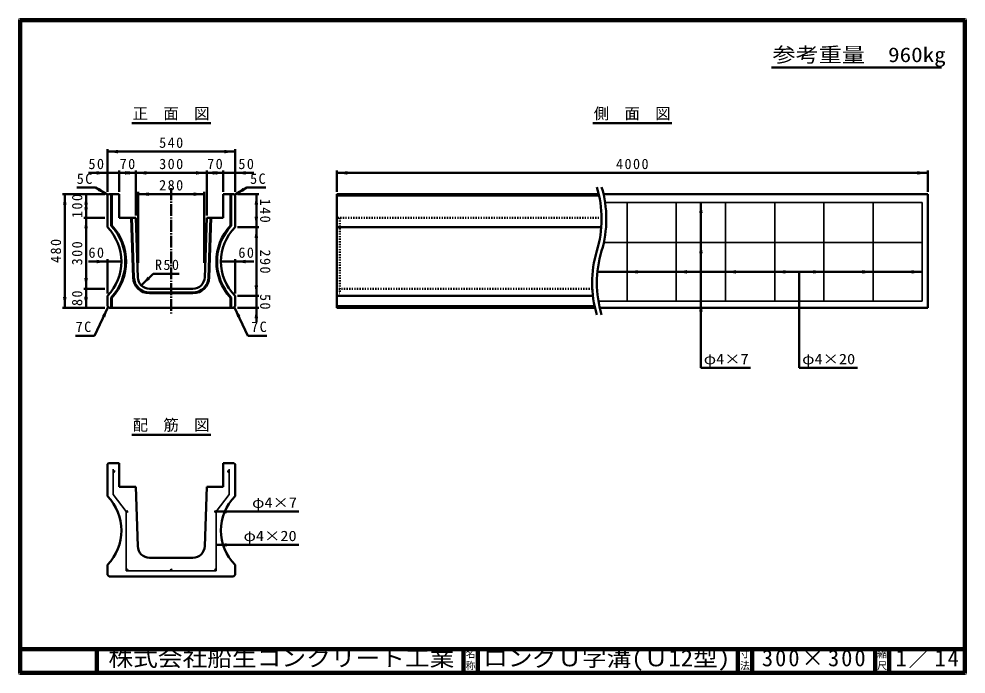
# Model space of a CAD drawing. Units: millimetres, scale not verified. Extents: x 100 to 4105, y 100 to 2870.
import ezdxf
from ezdxf.enums import TextEntityAlignment as Align

# ---------------------------------------------------------------- set-up
doc = ezdxf.new("R2010")
doc.units = ezdxf.units.MM
doc.header["$LTSCALE"] = 5
doc.linetypes.add('USER1', pattern=[13.4, 10, -1.2, 1, -1.2])
doc.linetypes.add('USER2', pattern=[2.2, 1, -1.2])
doc.layers.add('V-nasSTD', color=7, linetype='Continuous', lineweight=50)
doc.styles.add('ＭＳ ゴシック', font='')
doc.styles.get('ＭＳ ゴシック').set_extended_font_data('MS Gothic')

msp = doc.modelspace()

# ---------------------------------------------------------------- hatches: boundary and pattern name
at = {"layer": 'V-nasSTD'}
for points in [[(518.846, 2316.605), (473.846, 2309.105), (518.846, 2301.605)], [(968.846, 2301.605), (1013.846, 2309.105), (968.846, 2316.605)], [(428.846, 2211.605), (473.846, 2219.105), (428.846, 2226.605)], [(568.846, 2226.605), (523.846, 2219.105), (568.846, 2211.605)], [(548.846, 2211.605), (593.846, 2219.105), (548.846, 2226.605)], [(638.846, 2226.605), (593.846, 2219.105), (638.846, 2211.605)], [(848.846, 2211.605), (893.846, 2219.105), (848.846, 2226.605)], [(938.846, 2226.605), (893.846, 2219.105), (938.846, 2211.605)], [(918.846, 2211.605), (963.846, 2219.105), (918.846, 2226.605)], [(1058.846, 2211.605), (1013.846, 2219.105), (1058.846, 2226.605)], [(1488.846, 2226.605), (1443.846, 2219.105), (1488.846, 2211.605)], [(3898.846, 2211.605), (3943.846, 2219.105), (3898.846, 2226.605)], [(286.346, 2084.105), (293.846, 2129.105), (301.346, 2084.105)], [(376.346, 2084.105), (383.846, 2129.105), (391.346, 2084.105)], [(441.125, 2155.6), (476.346, 2126.605), (433.625, 2142.61)], [(648.845, 2136.605), (603.845, 2129.105), (648.845, 2121.605)], [(838.845, 2121.605), (883.845, 2129.105), (838.845, 2136.605)], [(1046.567, 2155.6), (1011.346, 2126.605), (1054.067, 2142.61)], [(1096.346, 2084.105), (1103.846, 2129.105), (1111.346, 2084.105)], [(2976.346, 2049.105), (2983.846, 2094.105), (2991.346, 2049.105)], [(391.346, 2074.105), (383.846, 2029.105), (376.346, 2074.105)], [(376.346, 1984.105), (383.846, 2029.105), (391.346, 1984.105)], [(1111.346, 2034.105), (1103.846, 1989.105), (1096.346, 2034.105)], [(1096.346, 1944.105), (1103.846, 1989.105), (1111.346, 1944.105)], [(2976.346, 1879.105), (2983.846, 1924.105), (2991.346, 1879.105)], [(428.846, 1851.605), (473.846, 1844.105), (428.846, 1836.605)], [(1058.846, 1851.605), (1013.846, 1844.105), (1058.846, 1836.605)], [(2716.846, 1793.105), (2671.846, 1800.605), (2716.846, 1808.105)], [(2924.846, 1793.105), (2879.846, 1800.605), (2924.846, 1808.105)], [(3132.846, 1793.105), (3087.846, 1800.605), (3132.846, 1808.105)], [(3340.846, 1793.105), (3295.846, 1800.605), (3340.846, 1808.105)], [(3458.846, 1808.105), (3503.846, 1800.605), (3458.846, 1793.105)], [(3666.846, 1808.105), (3711.846, 1800.605), (3666.846, 1793.105)], [(3874.846, 1808.105), (3919.846, 1800.605), (3874.846, 1793.105)], [(391.346, 1774.105), (383.846, 1729.105), (376.346, 1774.105)], [(643.962, 1780.288), (617.445, 1743.165), (654.569, 1769.682)], [(376.346, 1684.105), (383.846, 1729.105), (391.346, 1684.105)], [(1111.346, 1744.105), (1103.846, 1699.105), (1096.346, 1744.105)], [(301.346, 1694.105), (293.846, 1649.105), (286.346, 1694.105)], [(391.346, 1694.105), (383.846, 1649.105), (376.346, 1694.105)], [(477.346, 1652.605), (451.384, 1615.092), (464.954, 1608.699)], [(1010.346, 1652.605), (1036.308, 1615.092), (1022.738, 1608.699)], [(1096.346, 1604.105), (1103.846, 1649.105), (1111.346, 1604.105)], [(2976.346, 1632.105), (2983.846, 1677.105), (2991.346, 1632.105)], [(498.846, 956.869, 1), (504.846, 956.869, 1)], [(988.846, 956.869, 1), (982.846, 956.869, 1)], [(553.846, 786.869, 1), (559.846, 786.869, 1)], [(933.846, 786.869, 1), (927.846, 786.869, 1)], [(978.846, 794.37), (933.846, 786.87), (978.846, 779.37)], [(978.846, 653.612), (933.846, 646.112), (978.846, 638.612)], [(553.846, 539.869, 0.41421), (556.846, 536.869, 0.66818), (558.967, 541.99, 0.66818)], [(743.846, 536.869, 1), (743.846, 542.869, 1)], [(933.846, 539.869, 0.66818), (928.724, 541.99, 0.66818), (930.846, 536.869, 0.41421)]]:
    msp.add_hatch(color=256, dxfattribs=at).paths.add_polyline_path(points)

# ---------------------------------------------------------------- linework, layer by layer
at = {"layer": 'V-nasSTD', "lineweight": 100}
for p, q in [((105, 2865), (105, 105)), ((4100, 2865), (105, 2865)), ((4100, 105), (4100, 2865)), ((105, 205), (4100, 205)), ((430, 205), (430, 105)), ((1980, 205), (1980, 105)), ((2040, 205), (2040, 105)), ((3140, 205), (3140, 105)), ((3200, 205), (3200, 105)), ((3720, 205), (3720, 105)), ((3780, 205), (3780, 105)), ((105, 105), (4100, 105))]:
    msp.add_line(p, q, dxfattribs=at)
at = {"layer": 'V-nasSTD'}
for p, q in [((3282.536, 2664.753), (4000.536, 2664.753)), ((576.846, 2429.105), (910.846, 2429.105)), ((2526.846, 2429.105), (2860.846, 2429.105)), ((473.846, 2319.105), (473.846, 2139.105)), ((1013.846, 2309.105), (473.846, 2309.105)), ((1013.846, 2319.105), (1013.846, 2139.105)), ((473.846, 2219.105), (393.846, 2219.105)), ((523.846, 2219.105), (473.846, 2219.105)), ((523.846, 2229.105), (523.846, 2139.105)), ((593.846, 2219.105), (523.846, 2219.105)), ((593.846, 2229.105), (593.846, 2039.105)), ((893.846, 2219.105), (593.846, 2219.105)), ((893.846, 2229.105), (893.846, 2039.105)), ((963.846, 2219.105), (893.846, 2219.105)), ((963.846, 2229.105), (963.846, 2139.105)), ((963.846, 2219.105), (1013.846, 2219.105)), ((1013.846, 2219.105), (1093.846, 2219.105)), ((1443.846, 2229.105), (1443.846, 2139.105)), ((3943.846, 2219.105), (1443.846, 2219.105)), ((3943.846, 2229.105), (3943.846, 2139.105)), ((463.846, 2129.105), (283.846, 2129.105)), ((293.846, 2129.105), (293.846, 1649.105)), ((344.384, 2156.605), (424.384, 2156.605)), ((383.846, 2129.105), (383.846, 2029.105)), ((476.346, 2126.605), (424.384, 2156.605)), ((473.846, 2124.105), (478.846, 2129.105)), ((473.846, 2124.105), (473.846, 1989.105)), ((478.846, 2129.105), (523.846, 2129.105)), ((489.846, 2129.105), (489.846, 1995.581)), ((492.846, 2129.105), (492.846, 1996.764)), ((523.846, 2129.105), (523.846, 2029.105)), ((603.845, 2139.105), (603.845, 1839.105)), ((603.845, 2129.105), (883.845, 2129.105)), ((883.845, 2139.105), (883.845, 1839.105)), ((1008.846, 2129.105), (963.846, 2129.105)), ((963.846, 2129.105), (963.846, 2029.105)), ((994.846, 1996.764), (994.846, 2129.105)), ((997.846, 1995.581), (997.846, 2129.105)), ((1008.846, 2129.105), (1013.846, 2124.105)), ((1011.346, 2126.605), (1063.307, 2156.605)), ((1013.846, 1989.105), (1013.846, 2124.105)), ((1113.846, 2129.105), (1023.846, 2129.105)), ((1143.307, 2156.605), (1063.307, 2156.605)), ((1103.846, 2129.105), (1103.846, 1989.105)), ((1443.846, 2129.105), (1443.846, 1649.105)), ((2551.852, 2129.105), (1443.846, 2129.105)), ((2552.981, 2124.105), (1443.846, 2124.105)), ((2571.852, 2129.105), (3943.846, 2129.105)), ((3943.846, 1649.105), (3943.846, 2129.105)), ((2983.846, 2094.105), (2983.846, 1394.105)), ((463.846, 2029.105), (373.846, 2029.105)), ((383.846, 2029.105), (383.846, 1729.105)), ((593.846, 2029.105), (523.846, 2029.105)), ((574.835, 2029.105), (583.245, 1776.806)), ((577.837, 2029.105), (586.243, 1776.906)), ((593.846, 2029.105), (602.235, 1777.439)), ((893.846, 2029.105), (885.457, 1777.439)), ((963.846, 2029.105), (893.846, 2029.105)), ((909.855, 2029.105), (901.448, 1776.906)), ((912.856, 2029.105), (904.446, 1776.806)), ((1113.846, 1989.105), (1023.846, 1989.105)), ((1103.846, 1989.105), (1103.846, 1699.105)), ((2562.528, 1989.105), (1443.846, 1989.105)), ((473.846, 1844.105), (393.846, 1844.105)), ((473.846, 1854.105), (473.846, 1709.105)), ((533.846, 1844.105), (473.846, 1844.105)), ((953.846, 1844.105), (1013.846, 1844.105)), ((1013.846, 1854.105), (1013.846, 1709.105)), ((1013.846, 1844.105), (1093.846, 1844.105)), ((617.445, 1743.165), (666.943, 1792.663)), ((666.943, 1792.663), (776.943, 1792.663)), ((3919.846, 1800.605), (2544.121, 1800.605)), ((3399.846, 1800.605), (3399.846, 1394.105)), ((463.846, 1729.105), (373.846, 1729.105)), ((383.846, 1729.105), (383.846, 1649.105)), ((652.207, 1729.105), (835.485, 1729.105)), ((473.846, 1699.105), (473.846, 1656.105)), ((489.846, 1692.629), (489.846, 1649.105)), ((492.846, 1691.445), (492.846, 1649.105)), ((652.207, 1713.105), (835.485, 1713.105)), ((652.207, 1710.105), (835.485, 1710.105)), ((994.846, 1649.105), (994.846, 1691.445)), ((997.846, 1649.105), (997.846, 1692.629)), ((1013.846, 1656.105), (1013.846, 1699.105)), ((1113.846, 1699.105), (1023.846, 1699.105)), ((1103.846, 1699.105), (1103.846, 1649.105)), ((2527.105, 1699.105), (1443.846, 1699.105)), ((463.846, 1649.105), (283.846, 1649.105)), ((419.777, 1530.397), (477.346, 1652.605)), ((473.846, 1656.105), (480.846, 1649.105)), ((480.846, 1649.105), (1006.846, 1649.105)), ((1013.846, 1656.105), (1006.846, 1649.105)), ((1067.914, 1530.397), (1010.346, 1652.605)), ((1113.846, 1649.105), (1023.846, 1649.105)), ((1103.846, 1649.105), (1103.846, 1589.105)), ((2534.276, 1656.105), (1443.846, 1656.105)), ((2535.839, 1649.105), (1443.846, 1649.105)), ((3943.846, 1649.105), (2555.839, 1649.105)), ((339.777, 1530.397), (419.777, 1530.397)), ((1147.914, 1530.397), (1067.914, 1530.397)), ((2983.846, 1394.105), (3193.846, 1394.105)), ((3399.846, 1394.105), (3645.846, 1394.105)), ((576.846, 1111.869), (910.846, 1111.869)), ((473.846, 986.869), (478.846, 991.869)), ((473.846, 986.869), (473.846, 851.869)), ((478.846, 991.869), (523.846, 991.869)), ((523.846, 991.869), (523.846, 891.869)), ((1008.846, 991.869), (963.846, 991.869)), ((963.846, 991.869), (963.846, 891.869)), ((1008.846, 991.869), (1013.846, 986.869)), ((1013.846, 851.869), (1013.846, 986.869)), ((593.846, 891.869), (523.846, 891.869)), ((593.846, 891.869), (602.235, 640.203)), ((893.846, 891.869), (885.457, 640.203)), ((963.846, 891.869), (893.846, 891.869)), ((933.846, 786.87), (1283.846, 786.87)), ((933.846, 646.112), (1283.846, 646.112)), ((473.846, 561.869), (473.846, 518.869)), ((652.207, 591.869), (835.485, 591.869)), ((1013.846, 518.869), (1013.846, 561.869)), ((473.846, 518.869), (480.846, 511.869)), ((480.846, 511.869), (1006.846, 511.869)), ((1013.846, 518.869), (1006.846, 511.869))]:
    msp.add_line(p, q, dxfattribs=at)
at = {"layer": 'V-nasSTD', "linetype": 'USER1'}
msp.add_line((743.846, 2154.105), (743.846, 1624.105), dxfattribs=at)
at = {"layer": 'V-nasSTD', "lineweight": 35}
for p, q in [((2578.554, 2094.105), (3919.846, 2094.105)), ((2671.846, 2094.105), (2671.846, 1677.105)), ((2879.846, 2094.105), (2879.846, 1677.105)), ((3087.846, 2094.105), (3087.846, 1677.105)), ((3295.846, 2094.105), (3295.846, 1677.105)), ((3503.846, 2094.105), (3503.846, 1677.105)), ((3711.846, 2094.105), (3711.846, 1677.105)), ((3919.846, 2094.105), (3919.846, 1677.105)), ((3919.846, 1924.105), (2572.981, 1924.105)), ((3919.846, 1677.105), (2550.257, 1677.105)), ((498.846, 858.869), (498.846, 966.869)), ((988.846, 858.869), (988.846, 966.869)), ((498.846, 858.869), (553.846, 786.869)), ((988.846, 858.869), (933.846, 786.869)), ((553.846, 536.869), (553.846, 786.869)), ((933.846, 536.869), (933.846, 786.869)), ((553.846, 536.869), (933.846, 536.869))]:
    msp.add_line(p, q, dxfattribs=at)
at = {"layer": 'V-nasSTD', "linetype": 'USER2'}
for p, q in [((2563.819, 2029.105), (1443.846, 2029.105)), ((1456.346, 2029.105), (1456.346, 1710.105)), ((2524.517, 1729.105), (1443.846, 1729.105)), ((1443.846, 1710.105), (1456.346, 1710.105))]:
    msp.add_line(p, q, dxfattribs=at)
at = {"layer": 'V-nasSTD', "lineweight": 13}
msp.add_lwpolyline([(100, 100), (100, 2870), (4105, 2870), (4105, 100)], close=True, dxfattribs=at)
at = {"layer": 'V-nasSTD', "lineweight": 35}
for centre in [(501.846, 956.869), (985.846, 956.869), (556.846, 786.869), (930.846, 786.869), (556.846, 539.869), (743.846, 539.869), (930.846, 539.869)]:
    msp.add_circle(centre, 3, dxfattribs=at)
at = {"layer": 'V-nasSTD'}
for centre, radius, start, end in [((2098.221, 2024.105), 465.625, 343.14606, 16.85394), ((2118.221, 2024.105), 465.625, 343.14606, 16.85394), ((328.637, 1844.105), 205.208, 315.04113, 44.95887), ((328.637, 1844.105), 221.208, 316.78275, 43.21725), ((328.637, 1844.105), 224.208, 317.06265, 42.91272), ((1159.054, 1844.105), 224.208, 137.08728, 222.91272), ((1159.054, 1844.105), 221.208, 136.78275, 223.21725), ((1159.054, 1844.105), 205.208, 135.04113, 224.95887), ((2989.471, 1754.105), 465.625, 163.14606, 196.85394), ((3009.471, 1754.105), 465.625, 163.14606, 196.85394), ((652.207, 1779.105), 69, 181.90915, 270), ((652.207, 1779.105), 66, 181.90915, 270), ((652.207, 1779.105), 50, 181.90915, 270), ((835.485, 1779.105), 50, 270, 358.09085), ((835.485, 1779.105), 66, 270, 358.09085), ((835.485, 1779.105), 69, 270, 358.09085), ((328.637, 706.869), 205.208, 315.04113, 44.95887), ((1159.054, 706.869), 205.208, 135.04113, 224.95887), ((652.207, 641.869), 50, 181.90915, 270), ((835.485, 641.869), 50, 270, 358.09085)]:
    msp.add_arc(centre, radius, start, end, dxfattribs=at)

# ---------------------------------------------------------------- texts
at = {"layer": 'V-nasSTD', "style": 'ＭＳ ゴシック'}
for s, height, width, p in [('参考重量\u3000960kg', 62.32, 1.15, (3286.536, 2749.753)), ('φ4×7', 43.99, 1.15, (2995.846, 1454.105)), ('φ4×20', 43.99, 1.15, (3411.846, 1454.105)), ('φ4×7', 43.99, 1.15, (1085.846, 846.87)), ('φ4×20', 43.99, 1.15, (1049.846, 706.112)), ('株式会社船生コンクリート工業', 69.65, 1.1, (478.25, 202.5)), ('ロングＵ字溝(Ｕ12型)', 69.65, 1.1, (2062.75, 202.5))]:
    msp.add_text(s, height=height, dxfattribs=dict(at, width=width)).set_placement(p, align=Align.TOP_LEFT)
for s, height, p in [('正\u3000面\u3000図', 47.65, (580.842, 2494.105)), ('側\u3000面\u3000図', 47.65, (2530.842, 2494.105)), ('配\u3000筋\u3000図', 47.65, (580.842, 1176.869)), ('名', 30.79, (1988.982, 200.999)), ('寸', 30.79, (3148.982, 200.999)), ('縮', 30.79, (3728.982, 200.999)), ('称', 30.79, (1988.976, 151.01)), ('法', 30.79, (3148.976, 151.01)), ('尺', 30.79, (3728.976, 151.01))]:
    msp.add_text(s, height=height, dxfattribs=at).set_placement(p, align=Align.TOP_LEFT)
at = {"layer": 'V-nasSTD', "attachment_point": 1, "style": 'ＭＳ ゴシック'}
for s, insert, char_height in [('\\T1.2;540', (692.859, 2369.105), 43.99), ('\\T1.2;50', (393.846, 2279.105), 43.99), ('\\T1.2;70', (525.846, 2279.105), 43.99), ('\\T1.2;300', (692.859, 2279.105), 43.99), ('\\T1.2;70', (895.846, 2279.105), 43.99), ('\\T1.2;50', (1027.846, 2279.105), 43.99), ('\\T1.2;4000', (2624.74, 2279.105), 43.99), ('\\T1.2;5C', (344.384, 2216.605), 43.99), ('\\T1.2;5C', (1077.307, 2216.605), 43.99), ('\\T1.2;280', (692.859, 2189.105), 43.99), ('\\T1.2;60', (393.846, 1904.105), 43.99), ('\\T1.2;60', (1027.846, 1904.105), 43.99), ('\\T1.2;R50', (674.943, 1852.663), 43.99), ('\\T1.2;7C', (339.777, 1590.397), 43.99), ('\\T1.2;7C', (1081.914, 1590.397), 43.99), ('\\T1.18;300×300', (3241.581, 202.508), 69.65), ('\\T1.16;1／14', (3807.033, 202.582), 69.65)]:
    msp.add_mtext(s, dxfattribs=dict(at, insert=insert, char_height=char_height))
at = {"layer": 'V-nasSTD', "char_height": 43.99, "attachment_point": 1, "style": 'ＭＳ ゴシック'}
for s, insert, rotation in [('\\T1.2;100', (323.846, 2028.092), 90), ('\\T1.2;140', (1163.846, 2110.092), 270), ('\\T1.2;480', (233.846, 1838.092), 90), ('\\T1.2;300', (323.846, 1828.092), 90), ('\\T1.2;290', (1163.846, 1895.092), 270), ('\\T1.2;80', (323.846, 1656.091), 90), ('\\T1.2;50', (1163.846, 1707.118), 270)]:
    msp.add_mtext(s, dxfattribs=dict(at, insert=insert, rotation=rotation))

doc.saveas('drawing.dxf')
